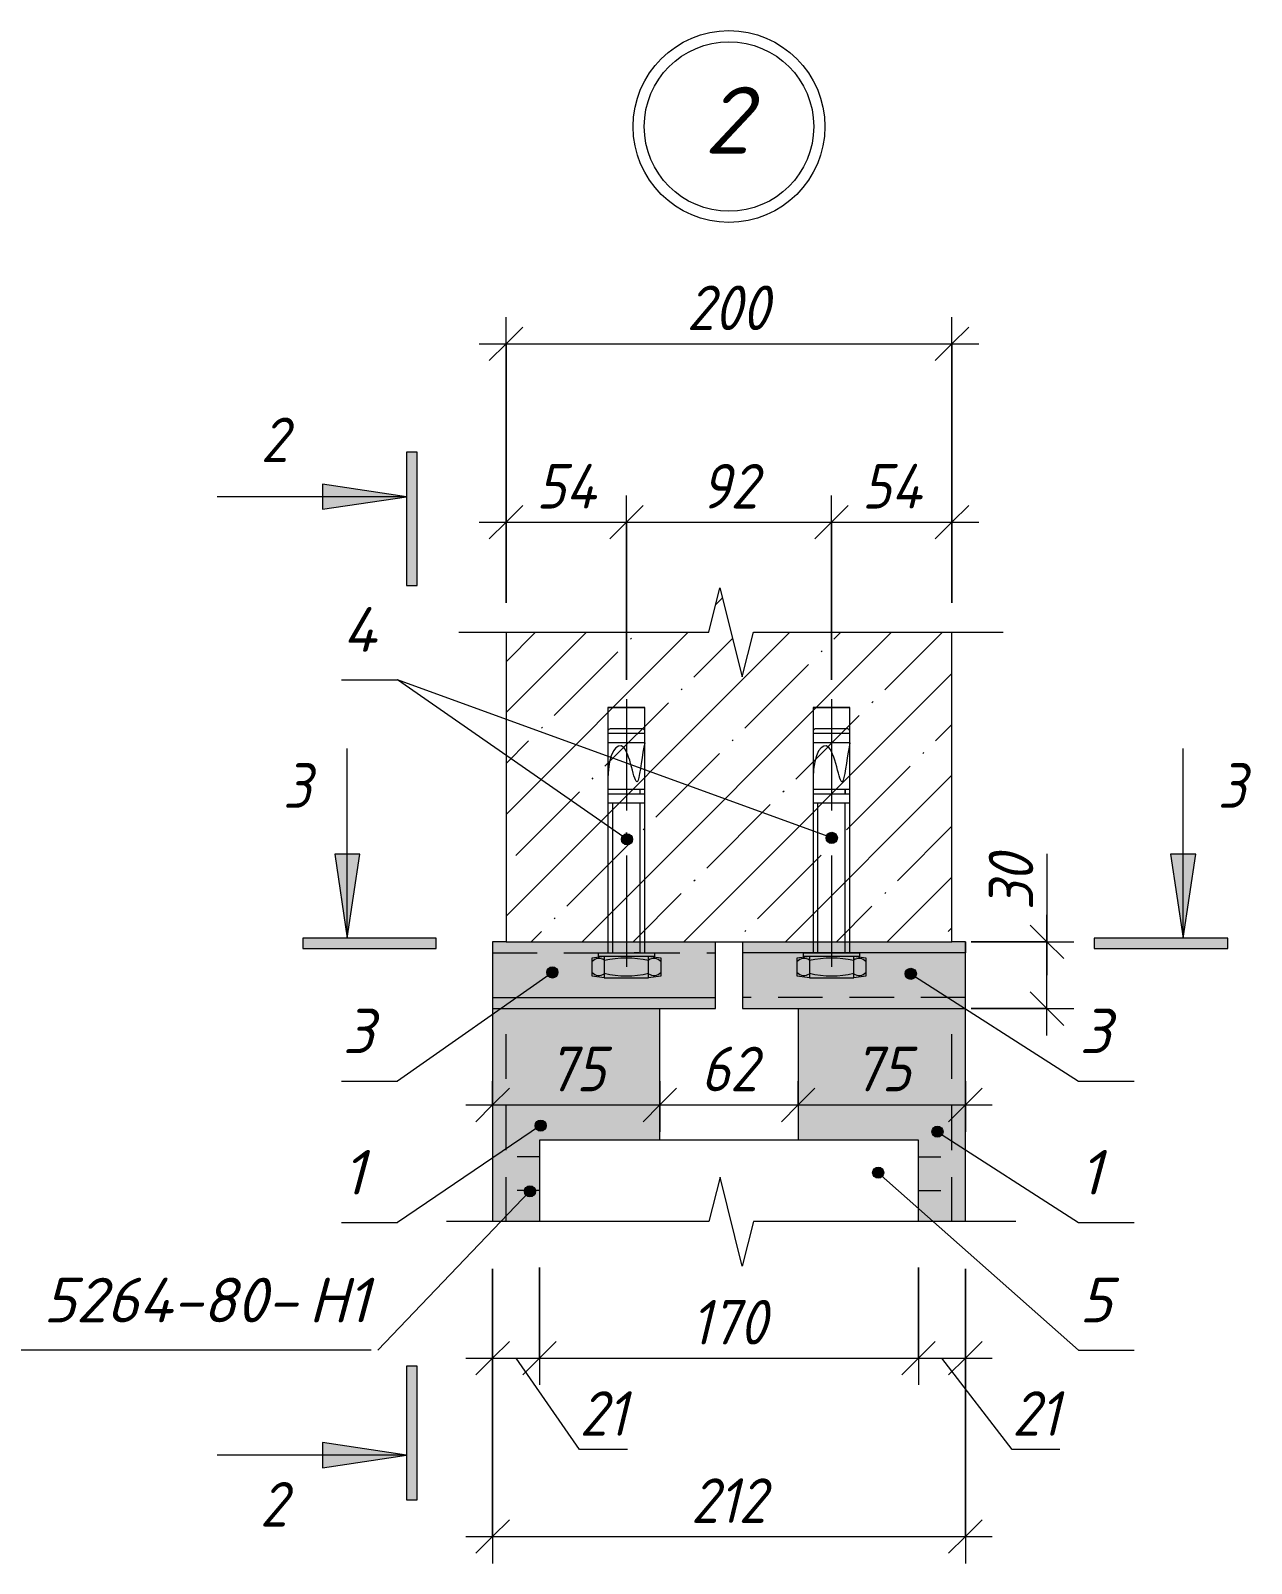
# Model space of a CAD drawing. Header units: millimetres. Extents: x 1525 to 46824, y -520 to 14115.
# Drawn here: x 31424 to 31971, y 4062 to 4749 of the extents above; entities that cross this region are included whole.
import ezdxf

# ---------------------------------------------------------------- set-up
doc = ezdxf.new("R2010")
doc.units = ezdxf.units.MM
for name, pattern in [('200_ШТРИХ_ш1п0_6_', [32, 20, -12]), ('50_200_ШТРИХ_1Т_ш5_п1_п1_', [70, 50, -10, 0, -10]), ('IMPORT-Невидимая', [39.122222, 28.222222, -10.9])]:
    doc.linetypes.add(name, pattern=pattern)
for name, color, linetype, lineweight in [('A-ANNO-DIMS', 7, 'Continuous', 9), ('A-ANNO-DIMS-10', 7, 'Continuous', 9), ('A-ANNO-NOTE', 7, 'Continuous', 9), ('A-DETL', 7, 'Continuous', 9), ('A-DETL-1', 7, 'Continuous', 5), ('A-DETL-2', 7, '200_ШТРИХ_ш1п0_6_', 5), ('A-DETL-3', 7, 'Continuous', 20), ('A-DETL-4', 7, 'IMPORT-Невидимая', 5), ('A-DETL-5', 7, '50_200_ШТРИХ_1Т_ш5_п1_п1_', 5), ('A-DETL-GENF', 7, 'Continuous', 9), ('A-DETL-GENF-1', 7, 'Continuous', 5), ('G-ANNO-TEXT', 7, 'Continuous', 9)]:
    doc.layers.add(name, color=color, linetype=linetype, lineweight=lineweight)
doc.layers.add('A-DETL-GENF-2', color=7, linetype='Continuous', lineweight=9, true_color=0xffffff)
doc.styles.add('ISOCPEUR_B_I', font='', dxfattribs={"height": 30})
doc.styles.add('ISOCPEUR_I_3', font='isocpeui.ttf', dxfattribs={"width": 0.9, "height": 20})
doc.styles.add('ISOCPEUR_I_5', font='isocpeui.ttf', dxfattribs={"height": 20})
doc.styles.get('ISOCPEUR_B_I').set_extended_font_data('ISOCPEUR', italic=True, bold=True)
doc.dimstyles.new('ISO-2_0_0_9К_СРЕДНИЙ_1', dxfattribs={"dimscale": 304.8, "dimtxt": 19.919624, "dimasz": 0.049213, "dimexe": 0.03937, "dimexo": 0, "dimgap": 0, "dimtad": 1, "dimdec": 0, "dimzin": 0, "dimdsep": 46, "dimtxsty": 'ISOCPEUR_I_3', "dimblk1": 'OBLIQUE', "dimblk2": 'OBLIQUE', "dimsah": 1, "dimcen": 0.09, "dimdle": 0.03937, "dimazin": 0, "dimtfac": 1, "dimtdec": 4, "dimtix": 1, "dimtmove": 0, "dimatfit": 3, "dimfxl": 1, "dimtvp": 1, "dimtolj": 1, "dimtzin": 0, "dimarcsym": 2})
doc.dimstyles.new('ISO-2_0_0_9К_СРЕДНИЙ_3', dxfattribs={"dimscale": 304.8, "dimtxt": 19.919624, "dimasz": 0.049213, "dimexe": 0.03937, "dimexo": 0, "dimgap": 0, "dimtad": 1, "dimdec": 0, "dimzin": 0, "dimdsep": 46, "dimtxsty": 'ISOCPEUR_I_3', "dimblk1": 'OBLIQUE', "dimblk2": 'OBLIQUE', "dimsah": 1, "dimcen": 0.09, "dimdle": 0.03937, "dimazin": 0, "dimtfac": 1, "dimtdec": 4, "dimtix": 1, "dimtmove": 1, "dimatfit": 3, "dimfxl": 1, "dimtvp": 1, "dimtolj": 1, "dimtzin": 0, "dimarcsym": 2})
doc.dimstyles.get("Standard").update_dxf_attribs({"dimtxt": 0.18, "dimasz": 0.18, "dimexe": 0.18, "dimexo": 0.0625, "dimgap": 0.09, "dimtad": 0, "dimtih": 1, "dimtoh": 1, "dimdec": 4, "dimzin": 0, "dimdsep": 46, "dimtxsty": 'Standard', "dimcen": 0.09, "dimadec": 0, "dimazin": 0, "dimtfac": 1, "dimtdec": 4, "dimtofl": 0, "dimtmove": 0, "dimatfit": 3, "dimfxl": 1, "dimtolj": 1, "dimtzin": 0, "dimarcsym": 0})

# ---------------------------------------------------------------- blocks, each defined once
blk = doc.blocks.new('DET_Линия разрыва - Линия разрыва-25057212-АР1_Фахверк из 2-х уголков Ф-11_ Ф-15_ Ф-18_ Ф-20_ Ф-26-Ф-29_2_Узлы 3 эт_')
at = {"layer": 'A-DETL-GENF'}
for p, q in [((-5, 20), (-10, 0)), ((5, -20), (-5, 20)), ((-10, 0), (-127.72, 0)), ((10, 0), (5, -20)), ((127.72, 0), (10, 0))]:
    blk.add_line(p, q, dxfattribs=at)
blk = doc.blocks.new('DET_Линия разрыва - Линия разрыва-25057213-АР1_Фахверк из 2-х уголков Ф-11_ Ф-15_ Ф-18_ Ф-20_ Ф-26-Ф-29_2_Узлы 3 эт_')
at = {"layer": 'A-DETL-GENF'}
for p, q in [((-5, 20), (-10, 0)), ((5, -20), (-5, 20)), ((-10, 0), (-122.1, 0)), ((10, 0), (5, -20)), ((122.1, 0), (10, 0))]:
    blk.add_line(p, q, dxfattribs=at)
blk = doc.blocks.new('DIMBLOCK107-АР1_Фахверк из 2-х уголков Ф-11_ Ф-15_ Ф-18_ Ф-20_ Ф-26-Ф-29_2_Узлы 3 эт_')
at = {"layer": 'A-ANNO-DIMS-10'}
for p, q in [((31637.1, 4492.9), (31637.1, 4541.02)), ((31691.1, 4458.33), (31691.1, 4541.02)), ((31625.1, 4529.02), (31691.1, 4529.02)), ((31637.1, 4529.02), (31637.1, 4492.9)), ((31691.1, 4529.02), (31691.1, 4458.33))]:
    blk.add_line(p, q, dxfattribs=at)
at = {"layer": 'A-ANNO-DIMS-10', "lineweight": 20}
for p, q in [((31637.1, 4529.02), (31644.6, 4536.52)), ((31691.1, 4529.02), (31698.6, 4536.52)), ((31637.1, 4529.02), (31629.6, 4521.52)), ((31691.1, 4529.02), (31683.6, 4521.52))]:
    blk.add_line(p, q, dxfattribs=at)
at = {"layer": 'A-ANNO-DIMS-10', "color": 0, "insert": (31650.69, 4555.15), "char_height": 20, "width": 32.1779, "attachment_point": 1, "line_spacing_factor": 1.149209, "style": 'ISOCPEUR_I_3'}
blk.add_mtext('54', dxfattribs=at)
blk = doc.blocks.new('_Oblique')
at = {"color": 0, "linetype": 'ByBlock', "lineweight": -2}
blk.add_line((-0.5, -0.5), (0.5, 0.5), dxfattribs=at)
blk = doc.blocks.new('DIMBLOCK108-АР1_Фахверк из 2-х уголков Ф-11_ Ф-15_ Ф-18_ Ф-20_ Ф-26-Ф-29_2_Узлы 3 эт_')
at = {"layer": 'A-ANNO-DIMS-10'}
for p, q in [((31691.1, 4458.33), (31691.1, 4541.02)), ((31783.1, 4458.33), (31783.1, 4541.02)), ((31691.1, 4529.02), (31783.1, 4529.02)), ((31691.1, 4529.02), (31691.1, 4458.33)), ((31783.1, 4529.02), (31783.1, 4458.33))]:
    blk.add_line(p, q, dxfattribs=at)
at = {"layer": 'A-ANNO-DIMS-10', "lineweight": 20}
for p, q in [((31691.1, 4529.02), (31698.6, 4536.52)), ((31783.1, 4529.02), (31790.6, 4536.52)), ((31691.1, 4529.02), (31683.6, 4521.52)), ((31783.1, 4529.02), (31775.6, 4521.52))]:
    blk.add_line(p, q, dxfattribs=at)
at = {"layer": 'A-ANNO-DIMS-10', "color": 0, "insert": (31724.46, 4555.15), "char_height": 20, "width": 30.3391, "attachment_point": 1, "line_spacing_factor": 1.149209, "style": 'ISOCPEUR_I_3'}
blk.add_mtext('92', dxfattribs=at)
blk = doc.blocks.new('DIMBLOCK109-АР1_Фахверк из 2-х уголков Ф-11_ Ф-15_ Ф-18_ Ф-20_ Ф-26-Ф-29_2_Узлы 3 эт_')
at = {"layer": 'A-ANNO-DIMS-10'}
for p, q in [((31783.1, 4458.33), (31783.1, 4541.02)), ((31837.1, 4492.9), (31837.1, 4541.02)), ((31783.1, 4529.02), (31849.1, 4529.02)), ((31783.1, 4529.02), (31783.1, 4458.33)), ((31837.1, 4529.02), (31837.1, 4492.9))]:
    blk.add_line(p, q, dxfattribs=at)
at = {"layer": 'A-ANNO-DIMS-10', "lineweight": 20}
for p, q in [((31783.1, 4529.02), (31790.6, 4536.52)), ((31837.1, 4529.02), (31844.6, 4536.52)), ((31783.1, 4529.02), (31775.6, 4521.52)), ((31837.1, 4529.02), (31829.6, 4521.52))]:
    blk.add_line(p, q, dxfattribs=at)
at = {"layer": 'A-ANNO-DIMS-10', "color": 0, "insert": (31796.69, 4555.15), "char_height": 20, "width": 32.1779, "attachment_point": 1, "line_spacing_factor": 1.149209, "style": 'ISOCPEUR_I_3'}
blk.add_mtext('54', dxfattribs=at)
blk = doc.blocks.new('DIMBLOCK110-АР1_Фахверк из 2-х уголков Ф-11_ Ф-15_ Ф-18_ Ф-20_ Ф-26-Ф-29_2_Узлы 3 эт_')
at = {"layer": 'A-ANNO-DIMS-10'}
for p, q in [((31706.1, 4278.34), (31706.1, 4255.73)), ((31706.1, 4267.73), (31706.1, 4278.34)), ((31768.1, 4278.34), (31768.1, 4255.73)), ((31768.1, 4267.73), (31768.1, 4278.34)), ((31694.1, 4267.73), (31780.1, 4267.73))]:
    blk.add_line(p, q, dxfattribs=at)
at = {"layer": 'A-ANNO-DIMS-10', "lineweight": 20}
for p, q in [((31706.1, 4267.73), (31713.6, 4275.23)), ((31768.1, 4267.73), (31775.6, 4275.23)), ((31706.1, 4267.73), (31698.6, 4260.23)), ((31768.1, 4267.73), (31760.6, 4260.23))]:
    blk.add_line(p, q, dxfattribs=at)
at = {"layer": 'A-ANNO-DIMS-10', "color": 0, "insert": (31724.46, 4293.86), "char_height": 20, "width": 30.3391, "attachment_point": 1, "line_spacing_factor": 1.149209, "style": 'ISOCPEUR_I_3'}
blk.add_mtext('62', dxfattribs=at)
blk = doc.blocks.new('DIMBLOCK111-АР1_Фахверк из 2-х уголков Ф-11_ Ф-15_ Ф-18_ Ф-20_ Ф-26-Ф-29_2_Узлы 3 эт_')
at = {"layer": 'A-ANNO-DIMS-10'}
for p, q in [((31631.1, 4278.34), (31631.1, 4255.73)), ((31631.1, 4267.73), (31631.1, 4278.34)), ((31706.1, 4278.34), (31706.1, 4255.73)), ((31706.1, 4267.73), (31706.1, 4278.34)), ((31619.1, 4267.73), (31718.1, 4267.73))]:
    blk.add_line(p, q, dxfattribs=at)
at = {"layer": 'A-ANNO-DIMS-10', "lineweight": 20}
for p, q in [((31631.1, 4267.73), (31638.6, 4275.23)), ((31706.1, 4267.73), (31713.6, 4275.23)), ((31631.1, 4267.73), (31623.6, 4260.23)), ((31706.1, 4267.73), (31698.6, 4260.23))]:
    blk.add_line(p, q, dxfattribs=at)
at = {"layer": 'A-ANNO-DIMS-10', "color": 0, "insert": (31655.96, 4293.86), "char_height": 20, "width": 30.3391, "attachment_point": 1, "line_spacing_factor": 1.149209, "style": 'ISOCPEUR_I_3'}
blk.add_mtext('75', dxfattribs=at)
blk = doc.blocks.new('DIMBLOCK112-АР1_Фахверк из 2-х уголков Ф-11_ Ф-15_ Ф-18_ Ф-20_ Ф-26-Ф-29_2_Узлы 3 эт_')
at = {"layer": 'A-ANNO-DIMS-10'}
for p, q in [((31768.1, 4278.34), (31768.1, 4255.73)), ((31768.1, 4267.73), (31768.1, 4278.34)), ((31843.1, 4278.34), (31843.1, 4255.73)), ((31843.1, 4267.73), (31843.1, 4278.34)), ((31756.1, 4267.73), (31855.1, 4267.73))]:
    blk.add_line(p, q, dxfattribs=at)
at = {"layer": 'A-ANNO-DIMS-10', "lineweight": 20}
for p, q in [((31768.1, 4267.73), (31775.6, 4275.23)), ((31843.1, 4267.73), (31850.6, 4275.23)), ((31768.1, 4267.73), (31760.6, 4260.23)), ((31843.1, 4267.73), (31835.6, 4260.23))]:
    blk.add_line(p, q, dxfattribs=at)
at = {"layer": 'A-ANNO-DIMS-10', "color": 0, "insert": (31792.96, 4293.86), "char_height": 20, "width": 30.3391, "attachment_point": 1, "line_spacing_factor": 1.149209, "style": 'ISOCPEUR_I_3'}
blk.add_mtext('75', dxfattribs=at)
blk = doc.blocks.new('DIMBLOCK113-АР1_Фахверк из 2-х уголков Ф-11_ Ф-15_ Ф-18_ Ф-20_ Ф-26-Ф-29_2_Узлы 3 эт_')
at = {"layer": 'A-ANNO-DIMS-10'}
for p, q in [((31631.1, 4194.31), (31631.1, 4062.19)), ((31631.1, 4074.19), (31631.1, 4194.31)), ((31843.1, 4194.31), (31843.1, 4062.19)), ((31843.1, 4074.19), (31843.1, 4194.31)), ((31619.1, 4074.19), (31855.1, 4074.19))]:
    blk.add_line(p, q, dxfattribs=at)
at = {"layer": 'A-ANNO-DIMS-10', "lineweight": 20}
for p, q in [((31631.1, 4074.19), (31638.6, 4081.69)), ((31843.1, 4074.19), (31850.6, 4081.69)), ((31631.1, 4074.19), (31623.6, 4066.69)), ((31843.1, 4074.19), (31835.6, 4066.69))]:
    blk.add_line(p, q, dxfattribs=at)
at = {"layer": 'A-ANNO-DIMS-10', "color": 0, "insert": (31720.05, 4100.32), "char_height": 20, "width": 40.9118, "attachment_point": 1, "line_spacing_factor": 1.149209, "style": 'ISOCPEUR_I_3'}
blk.add_mtext('212', dxfattribs=at)
blk = doc.blocks.new('DIMBLOCK114-АР1_Фахверк из 2-х уголков Ф-11_ Ф-15_ Ф-18_ Ф-20_ Ф-26-Ф-29_2_Узлы 3 эт_')
at = {"layer": 'A-ANNO-DIMS-10'}
for p, q in [((31879.69, 4380.29), (31879.69, 4355)), ((31879.69, 4355), (31879.69, 4325.91)), ((31879.69, 4298.91), (31879.69, 4352.91)), ((31845.7, 4340.91), (31891.69, 4340.91)), ((31879.69, 4340.91), (31845.7, 4340.91)), ((31845.7, 4310.91), (31891.69, 4310.91)), ((31879.69, 4310.91), (31845.7, 4310.91))]:
    blk.add_line(p, q, dxfattribs=at)
at = {"layer": 'A-ANNO-DIMS-10', "lineweight": 20}
for p, q in [((31879.69, 4340.91), (31872.19, 4348.41)), ((31879.69, 4340.91), (31887.19, 4333.41)), ((31879.69, 4310.91), (31872.19, 4318.41)), ((31879.69, 4310.91), (31887.19, 4303.41))]:
    blk.add_line(p, q, dxfattribs=at)
at = {"layer": 'A-ANNO-DIMS-10', "color": 0, "insert": (31853.56, 4355), "char_height": 20, "width": 30.3391, "attachment_point": 1, "rotation": 90, "line_spacing_factor": 1.149209, "style": 'ISOCPEUR_I_3'}
blk.add_mtext('30', dxfattribs=at)
blk = doc.blocks.new('_AT__Текстовая выноска1 - _AT__Текстовая выноска-30601245-АР1_Фахверк из 2-х уголков Ф-11_ Ф-15_ Ф-18_ Ф-20_ Ф-26-Ф-29_2_Узлы 3 эт_')
at = {"layer": 'A-ANNO-NOTE'}
blk.add_line((0, 0), (2.5, 0), dxfattribs=at)
blk = doc.blocks.new('DIMBLOCK115-АР1_Фахверк из 2-х уголков Ф-11_ Ф-15_ Ф-18_ Ф-20_ Ф-26-Ф-29_2_Узлы 3 эт_')
at = {"layer": 'A-ANNO-DIMS-10'}
for p, q in [((31637.1, 4510.87), (31637.1, 4621.02)), ((31837.1, 4510.87), (31837.1, 4621.02)), ((31625.1, 4609.02), (31849.1, 4609.02)), ((31637.1, 4609.02), (31637.1, 4510.87)), ((31837.1, 4609.02), (31837.1, 4510.87))]:
    blk.add_line(p, q, dxfattribs=at)
at = {"layer": 'A-ANNO-DIMS-10', "lineweight": 20}
for p, q in [((31637.1, 4609.02), (31644.6, 4616.52)), ((31837.1, 4609.02), (31844.6, 4616.52)), ((31637.1, 4609.02), (31629.6, 4601.52)), ((31837.1, 4609.02), (31829.6, 4601.52))]:
    blk.add_line(p, q, dxfattribs=at)
at = {"layer": 'A-ANNO-DIMS-10', "color": 0, "insert": (31718.14, 4635.15), "char_height": 20, "width": 45.5087, "attachment_point": 1, "line_spacing_factor": 1.149209, "style": 'ISOCPEUR_I_3'}
blk.add_mtext('200', dxfattribs=at)
blk = doc.blocks.new('_AT__Текстовая выноска 2_0 - _AT__Текстовая выноска 2_0-30620700-АР1_Фахверк из 2-х уголков Ф-11_ Ф-15_ Ф-18_ Ф-20_ Ф-26-Ф-29_2_Узлы 3 эт_')
at = {"layer": 'A-ANNO-NOTE'}
blk.add_line((0, 0), (23, 0), dxfattribs=at)
blk = doc.blocks.new('DIMBLOCK116-АР1_Фахверк из 2-х уголков Ф-11_ Ф-15_ Ф-18_ Ф-20_ Ф-26-Ф-29_2_Узлы 3 эт_')
at = {"layer": 'A-ANNO-DIMS-10'}
for p, q in [((31631.1, 4194.31), (31631.1, 4142.19)), ((31631.1, 4154.19), (31631.1, 4194.31)), ((31652.1, 4194.89), (31652.1, 4142.19)), ((31652.1, 4154.19), (31652.1, 4194.89)), ((31619.1, 4154.19), (31652.1, 4154.19)), ((31670.08, 4113.26), (31641.6, 4154.19)), ((31691.53, 4113.26), (31670.08, 4113.26))]:
    blk.add_line(p, q, dxfattribs=at)
at = {"layer": 'A-ANNO-DIMS-10', "lineweight": 20}
for p, q in [((31631.1, 4154.19), (31638.6, 4161.69)), ((31652.1, 4154.19), (31659.6, 4161.69)), ((31631.1, 4154.19), (31623.6, 4146.69)), ((31652.1, 4154.19), (31644.6, 4146.69))]:
    blk.add_line(p, q, dxfattribs=at)
at = {"layer": 'A-ANNO-DIMS-10', "color": 0, "insert": (31670.08, 4139.39), "char_height": 20, "width": 25.7423, "attachment_point": 1, "line_spacing_factor": 1.149209, "style": 'ISOCPEUR_I_3'}
blk.add_mtext('21', dxfattribs=at)
blk = doc.blocks.new('DIMBLOCK117-АР1_Фахверк из 2-х уголков Ф-11_ Ф-15_ Ф-18_ Ф-20_ Ф-26-Ф-29_2_Узлы 3 эт_')
at = {"layer": 'A-ANNO-DIMS-10'}
for p, q in [((31652.1, 4194.89), (31652.1, 4142.19)), ((31652.1, 4154.19), (31652.1, 4194.89)), ((31822.1, 4194.89), (31822.1, 4142.19)), ((31822.1, 4154.19), (31822.1, 4194.89)), ((31652.1, 4154.19), (31822.1, 4154.19))]:
    blk.add_line(p, q, dxfattribs=at)
at = {"layer": 'A-ANNO-DIMS-10', "lineweight": 20}
for p, q in [((31652.1, 4154.19), (31659.6, 4161.69)), ((31822.1, 4154.19), (31829.6, 4161.69)), ((31652.1, 4154.19), (31644.6, 4146.69)), ((31822.1, 4154.19), (31814.6, 4146.69))]:
    blk.add_line(p, q, dxfattribs=at)
at = {"layer": 'A-ANNO-DIMS-10', "color": 0, "insert": (31720.05, 4180.32), "char_height": 20, "width": 40.9118, "attachment_point": 1, "line_spacing_factor": 1.149209, "style": 'ISOCPEUR_I_3'}
blk.add_mtext('170', dxfattribs=at)
blk = doc.blocks.new('DIMBLOCK118-АР1_Фахверк из 2-х уголков Ф-11_ Ф-15_ Ф-18_ Ф-20_ Ф-26-Ф-29_2_Узлы 3 эт_')
at = {"layer": 'A-ANNO-DIMS-10'}
for p, q in [((31822.1, 4194.89), (31822.1, 4142.19)), ((31822.1, 4154.19), (31822.1, 4194.89)), ((31843.1, 4194.31), (31843.1, 4142.19)), ((31843.1, 4154.19), (31843.1, 4194.31)), ((31822.1, 4154.19), (31855.1, 4154.19)), ((31864.09, 4113.26), (31832.6, 4154.19)), ((31885.54, 4113.26), (31864.09, 4113.26))]:
    blk.add_line(p, q, dxfattribs=at)
at = {"layer": 'A-ANNO-DIMS-10', "lineweight": 20}
for p, q in [((31822.1, 4154.19), (31829.6, 4161.69)), ((31843.1, 4154.19), (31850.6, 4161.69)), ((31822.1, 4154.19), (31814.6, 4146.69)), ((31843.1, 4154.19), (31835.6, 4146.69))]:
    blk.add_line(p, q, dxfattribs=at)
at = {"layer": 'A-ANNO-DIMS-10', "color": 0, "insert": (31864.09, 4139.39), "char_height": 20, "width": 25.7423, "attachment_point": 1, "line_spacing_factor": 1.149209, "style": 'ISOCPEUR_I_3'}
blk.add_mtext('21', dxfattribs=at)

msp = doc.modelspace()

# ---------------------------------------------------------------- hatches: boundary and pattern name
at = {"layer": 'A-ANNO-NOTE'}
h = msp.add_hatch(color=256, dxfattribs=at)
edge = h.paths.add_edge_path(flags=0)
edge.add_arc((31691.39432, 4386.81629), 2.5, 0, 360)
h = msp.add_hatch(color=256, dxfattribs=at)
edge = h.paths.add_edge_path(flags=0)
edge.add_arc((31783.1883, 4387.47906), 2.5, 0, 360)
h = msp.add_hatch(color=256, dxfattribs=at)
edge = h.paths.add_edge_path(flags=0)
edge.add_arc((31657.90747, 4327.13891), 2.5, 0, 360)
h = msp.add_hatch(color=256, dxfattribs=at)
edge = h.paths.add_edge_path(flags=0)
edge.add_arc((31818.61662, 4326.52167), 2.5, 0, 360)
h = msp.add_hatch(color=256, dxfattribs=at)
edge = h.paths.add_edge_path(flags=0)
edge.add_arc((31652.61874, 4258.47522), 2.5, 0, 360)
h = msp.add_hatch(color=256, dxfattribs=at)
edge = h.paths.add_edge_path(flags=0)
edge.add_arc((31830.59651, 4255.73011), 2.5, 0, 360)
h = msp.add_hatch(color=256, dxfattribs=at)
edge = h.paths.add_edge_path(flags=0)
edge.add_arc((31804.00407, 4237.35559), 2.5, 0, 360)
h = msp.add_hatch(color=256, dxfattribs=at)
edge = h.paths.add_edge_path(flags=0)
edge.add_arc((31647.81454, 4229.01467), 2.5, 0, 360)
at = {"layer": 'A-DETL-GENF'}
for points in [[(31597.17496, 4500.5861), (31597.17496, 4560.46287), (31592.48725, 4560.46287), (31592.48725, 4500.5861)], [(31554.76854, 4534.80507), (31592.48725, 4540.46287), (31554.76854, 4546.12068), (31554.76854, 4540.46287)], [(31565.91561, 4342.51399), (31571.57341, 4380.23269), (31560.2578, 4380.23269)], [(31940.77973, 4342.51399), (31946.43753, 4380.23269), (31935.12192, 4380.23269)], [(31545.91561, 4337.82628), (31605.79238, 4337.82628), (31605.79238, 4342.51399), (31545.91561, 4342.51399), (31545.91561, 4340.91086)], [(31960.77973, 4337.82628), (31960.77973, 4342.51399), (31900.90296, 4342.51399), (31900.90296, 4337.82628), (31940.77973, 4337.82628)], [(31592.48725, 4090.69176), (31597.17496, 4090.69176), (31597.17496, 4150.56853), (31592.48725, 4150.56853), (31592.48725, 4105.03395)], [(31554.76854, 4105.03395), (31592.48725, 4110.69176), (31554.76854, 4116.34956), (31554.76854, 4110.69176)]]:
    msp.add_hatch(color=256, dxfattribs=at).paths.add_polyline_path(points, flags=0)
at = {"layer": 'A-DETL-GENF-1'}
h = msp.add_hatch(dxfattribs=at)
h.set_pattern_fill('FP_8', color=256, style=0, pattern_type=2)
h.set_pattern_definition([(45, (25779.26, 0), (-22.80985, 22.80985), []), (45, (25802.07, 0), (-22.80985, 22.80985), [40.323, -8.065, 0.671, -7.394])])
h.paths.add_polyline_path([(31733.01366, 4340.91086), (31837.09767, 4340.91086), (31837.09767, 4479.66157), (31748.01366, 4479.66157), (31743.01366, 4459.66157), (31733.01366, 4499.66157), (31728.01366, 4479.66157), (31637.09767, 4479.66157), (31637.09767, 4340.91086), (31731.09767, 4340.91086)], flags=0)
at = {"layer": 'A-DETL-GENF-2'}
for points in [[(31731.09767, 4310.91086), (31731.09767, 4340.91086), (31631.09767, 4340.91086), (31631.09767, 4310.91086), (31706.09767, 4310.91086)], [(31743.09767, 4310.91086), (31843.09767, 4310.91086), (31843.09767, 4340.91086), (31743.09767, 4340.91086)], [(31652.09767, 4215.41014), (31652.09767, 4251.91086), (31706.09767, 4251.91086), (31706.09767, 4310.91086), (31631.09767, 4310.91086), (31631.09767, 4215.41014)], [(31843.09767, 4215.41014), (31843.09767, 4310.91086), (31768.09767, 4310.91086), (31768.09767, 4251.91086), (31822.09767, 4251.91086), (31822.09767, 4215.41014)]]:
    msp.add_hatch(color=256, dxfattribs=at).paths.add_polyline_path(points, flags=0)

# ---------------------------------------------------------------- linework, layer by layer
at = {"layer": 'A-ANNO-NOTE'}
for p, q in [((31783.1883, 4387.47906), (31588.35863, 4458.37977)), ((31691.39432, 4386.81629), (31588.35863, 4458.37977)), ((31657.90747, 4327.13891), (31588.35863, 4278.36783)), ((31818.61662, 4326.52167), (31893.83045, 4278.36783)), ((31652.61874, 4258.47522), (31588.35863, 4215.01584)), ((31830.59651, 4255.73011), (31893.83045, 4215.01584)), ((31804.00407, 4237.35559), (31893.83045, 4157.72957)), ((31647.81454, 4229.01467), (31579.60106, 4157.72957))]:
    msp.add_line(p, q, dxfattribs=at)
for centre in [(31691.39432, 4386.81629), (31783.1883, 4387.47906), (31657.90747, 4327.13891), (31818.61662, 4326.52167), (31652.61874, 4258.47522), (31830.59651, 4255.73011), (31804.00407, 4237.35559), (31647.81454, 4229.01467)]:
    msp.add_circle(centre, 2.5, dxfattribs=at)
at = {"layer": 'A-DETL'}
for p, q in [((31637.09767, 4340.91086), (31631.09767, 4340.91086)), ((31631.09767, 4340.91086), (31631.09767, 4310.91086)), ((31731.09767, 4310.91086), (31731.09767, 4340.91086)), ((31743.09767, 4340.91086), (31743.09767, 4310.91086)), ((31843.09767, 4340.91086), (31837.09767, 4340.91086)), ((31843.09767, 4310.91086), (31843.09767, 4340.91086)), ((31843.09767, 4335.91086), (31743.09767, 4335.91086)), ((31631.09767, 4315.91086), (31731.09767, 4315.91086)), ((31631.09767, 4310.91086), (31631.09767, 4215.41014)), ((31631.09767, 4310.91086), (31731.09767, 4310.91086)), ((31706.09767, 4251.91086), (31706.09767, 4310.91086)), ((31743.09767, 4310.91086), (31843.09767, 4310.91086)), ((31768.09767, 4310.91086), (31768.09767, 4251.91086)), ((31843.09767, 4215.41014), (31843.09767, 4310.91086)), ((31822.09767, 4251.91086), (31652.09767, 4251.91086)), ((31652.09767, 4251.91086), (31652.09767, 4215.41014)), ((31822.09767, 4215.41014), (31822.09767, 4251.91086))]:
    msp.add_line(p, q, dxfattribs=at)
at = {"layer": 'A-DETL-1'}
for p, q in [((31592.48725, 4560.46287), (31592.48725, 4540.46287)), ((31597.17496, 4560.46287), (31592.48725, 4560.46287)), ((31597.17496, 4500.5861), (31597.17496, 4560.46287)), ((31554.76854, 4546.12068), (31554.76854, 4534.80507)), ((31592.48725, 4540.46287), (31554.76854, 4546.12068)), ((31592.48725, 4540.46287), (31507.48725, 4540.46287)), ((31554.76854, 4534.80507), (31592.48725, 4540.46287)), ((31592.48725, 4540.46287), (31592.48725, 4500.5861)), ((31592.48725, 4500.5861), (31597.17496, 4500.5861)), ((31682.83157, 4445.91086), (31699.36377, 4445.91086)), ((31699.36377, 4445.91086), (31682.83157, 4445.91086)), ((31682.83157, 4445.91086), (31682.83157, 4335.91086)), ((31699.36377, 4335.91086), (31699.36377, 4445.91086)), ((31774.83157, 4445.91086), (31791.36377, 4445.91086)), ((31791.36377, 4445.91086), (31774.83157, 4445.91086)), ((31774.83157, 4445.91086), (31774.83157, 4335.91086)), ((31791.36377, 4335.91086), (31791.36377, 4445.91086)), ((31699.36377, 4434.2641), (31682.83157, 4434.2641)), ((31698.39184, 4436.33062), (31683.8035, 4436.33062)), ((31791.36377, 4434.2641), (31774.83157, 4434.2641)), ((31790.39184, 4436.33062), (31775.8035, 4436.33062)), ((31565.91561, 4342.51399), (31565.91561, 4427.51399)), ((31699.36377, 4430.13105), (31682.83157, 4430.13105)), ((31791.36377, 4430.13105), (31774.83157, 4430.13105)), ((31940.77973, 4342.51399), (31940.77973, 4427.51399)), ((31699.36377, 4409.16812), (31682.83157, 4409.16812)), ((31699.36377, 4407.10159), (31682.83157, 4407.10159)), ((31697.20851, 4407.10159), (31697.20851, 4409.16812)), ((31697.29724, 4407.10159), (31697.29724, 4409.16812)), ((31791.36377, 4409.16812), (31774.83157, 4409.16812)), ((31791.36377, 4407.10159), (31774.83157, 4407.10159)), ((31789.20851, 4407.10159), (31789.20851, 4409.16812)), ((31789.29724, 4407.10159), (31789.29724, 4409.16812)), ((31699.36377, 4402.96854), (31682.83157, 4402.96854)), ((31684.94001, 4335.91086), (31684.94001, 4402.96854)), ((31697.25532, 4335.91086), (31697.25532, 4402.96854)), ((31791.36377, 4402.96854), (31774.83157, 4402.96854)), ((31776.94001, 4335.91086), (31776.94001, 4402.96854)), ((31789.25532, 4335.91086), (31789.25532, 4402.96854)), ((31560.2578, 4380.23269), (31565.91561, 4342.51399)), ((31571.57341, 4380.23269), (31560.2578, 4380.23269)), ((31565.91561, 4342.51399), (31571.57341, 4380.23269)), ((31946.43753, 4380.23269), (31935.12192, 4380.23269)), ((31935.12192, 4380.23269), (31940.77973, 4342.51399)), ((31940.77973, 4342.51399), (31946.43753, 4380.23269)), ((31545.91561, 4342.51399), (31545.91561, 4337.82628)), ((31565.91561, 4342.51399), (31545.91561, 4342.51399)), ((31545.91561, 4337.82628), (31605.79238, 4337.82628)), ((31605.79238, 4342.51399), (31565.91561, 4342.51399)), ((31605.79238, 4337.82628), (31605.79238, 4342.51399)), ((31940.77973, 4342.51399), (31900.90296, 4342.51399)), ((31900.90296, 4342.51399), (31900.90296, 4337.82628)), ((31900.90296, 4337.82628), (31960.77973, 4337.82628)), ((31960.77973, 4342.51399), (31940.77973, 4342.51399)), ((31960.77973, 4337.82628), (31960.77973, 4342.51399)), ((31675.68974, 4333.70619), (31681.17835, 4334.47505)), ((31675.68974, 4325.51291), (31675.68974, 4333.70619)), ((31678.42298, 4335.91086), (31678.42298, 4334.47505)), ((31678.42298, 4335.91086), (31703.77235, 4335.91086)), ((31678.42298, 4334.47505), (31703.77235, 4334.47505)), ((31681.17835, 4334.47505), (31681.17835, 4324.72659)), ((31681.17835, 4334.47505), (31701.01699, 4334.47505)), ((31696.64125, 4335.91086), (31694.59852, 4335.91086)), ((31701.01699, 4324.72659), (31701.01699, 4334.47505)), ((31701.01699, 4334.47505), (31706.50559, 4333.70619)), ((31703.77235, 4334.47505), (31703.77235, 4335.91086)), ((31706.50559, 4333.70619), (31706.50559, 4325.51291)), ((31767.68974, 4333.70619), (31773.17835, 4334.47505)), ((31767.68974, 4325.51291), (31767.68974, 4333.70619)), ((31770.42298, 4335.91086), (31770.42298, 4334.47505)), ((31770.42298, 4335.91086), (31795.77235, 4335.91086)), ((31770.42298, 4334.47505), (31795.77235, 4334.47505)), ((31773.17835, 4334.47505), (31773.17835, 4324.72659)), ((31773.17835, 4334.47505), (31793.01699, 4334.47505)), ((31788.64125, 4335.91086), (31786.59852, 4335.91086)), ((31793.01699, 4324.72659), (31793.01699, 4334.47505)), ((31793.01699, 4334.47505), (31798.50559, 4333.70619)), ((31795.77235, 4334.47505), (31795.77235, 4335.91086)), ((31798.50559, 4333.70619), (31798.50559, 4325.51291)), ((31681.17835, 4324.74405), (31675.68974, 4325.51291)), ((31681.17835, 4324.72659), (31701.01699, 4324.72659)), ((31706.50559, 4325.51291), (31701.01699, 4324.74405)), ((31773.17835, 4324.74405), (31767.68974, 4325.51291)), ((31773.17835, 4324.72659), (31793.01699, 4324.72659)), ((31798.50559, 4325.51291), (31793.01699, 4324.74405)), ((31652.09767, 4244.41086), (31642.09767, 4244.41086)), ((31822.09767, 4244.41086), (31832.09767, 4244.41086)), ((31652.09767, 4229.41086), (31642.09767, 4229.41086)), ((31822.09767, 4229.41086), (31832.09767, 4229.41086)), ((31597.17496, 4150.56853), (31592.48725, 4150.56853)), ((31592.48725, 4150.56853), (31592.48725, 4110.69176)), ((31597.17496, 4090.69176), (31597.17496, 4150.56853)), ((31592.48725, 4110.69176), (31507.48725, 4110.69176)), ((31592.48725, 4110.69176), (31554.76854, 4116.34956)), ((31554.76854, 4116.34956), (31554.76854, 4105.03395)), ((31554.76854, 4105.03395), (31592.48725, 4110.69176)), ((31592.48725, 4110.69176), (31592.48725, 4090.69176)), ((31592.48725, 4090.69176), (31597.17496, 4090.69176))]:
    msp.add_line(p, q, dxfattribs=at)
for radius in [43, 38]:
    msp.add_circle((31737.09767, 4706.41365), radius, dxfattribs=at)
for centre, radius, start, end in [((31684.01217, 4434.97066), 1.37588, 98.72344894, 149.10051461), ((31698.18317, 4434.97066), 1.37588, 30.89948546, 81.27655106), ((31776.01217, 4434.97066), 1.37588, 98.72344894, 149.10051461), ((31790.18317, 4434.97066), 1.37588, 30.89948546, 81.27655106), ((31678.8186, 4329.16811), 4.22871, 56.08031184, 137.72360384), ((31691.09767, 4290.75203), 42.8477, 76.61449587, 103.38550413), ((31703.37674, 4329.16811), 4.22871, 42.27639616, 123.91968815), ((31770.8186, 4329.16811), 4.22871, 56.08031184, 137.72360384), ((31783.09767, 4290.75203), 42.8477, 76.61449587, 103.38550413), ((31795.37674, 4329.16811), 4.22871, 42.27639615, 123.91968815), ((31678.8186, 4330.03352), 4.22871, 222.27639616, 303.91968816), ((31691.09767, 4368.44961), 42.8477, 256.61449587, 283.38550413), ((31703.37674, 4330.03352), 4.22871, 236.08031185, 317.72360384), ((31770.8186, 4330.03352), 4.22871, 222.27639616, 303.91968816), ((31783.09767, 4368.44961), 42.8477, 256.61449587, 283.38550413), ((31795.37674, 4330.03352), 4.22871, 236.08031185, 317.72360385)]:
    msp.add_arc(centre, radius, start, end, dxfattribs=at)
for points in [[(31699.36377, 4430.13105), (31698.18393, 4425.41441), (31695.72198, 4399.95592), (31691.9609, 4437.42804), (31682.83157, 4425.44026), (31682.83157, 4414.44226)], [(31791.36377, 4430.13105), (31790.18393, 4425.41441), (31787.72198, 4399.95592), (31783.9609, 4437.42804), (31774.83157, 4425.44026), (31774.83157, 4414.44226)]]:
    msp.add_open_spline(points, degree=3, knots=[3.947127755, 3.947127755, 3.947127755, 3.947127755, 10.095996178, 20.129436715, 28.583815858, 28.583815858, 28.583815858, 28.583815858], dxfattribs=at)
at = {"layer": 'A-DETL-2'}
for p, q in [((31631.09767, 4335.91086), (31731.09767, 4335.91086)), ((31843.09767, 4315.91086), (31743.09767, 4315.91086)), ((31637.09767, 4215.41014), (31637.09767, 4310.91086)), ((31837.09767, 4215.41014), (31837.09767, 4310.91086))]:
    msp.add_line(p, q, dxfattribs=at)
at = {"layer": 'A-DETL-3'}
for p, q in [((31637.09767, 4479.66157), (31637.09767, 4340.91086)), ((31837.09767, 4340.91086), (31837.09767, 4479.66157)), ((31637.09767, 4340.91086), (31837.09767, 4340.91086))]:
    msp.add_line(p, q, dxfattribs=at)
at = {"layer": 'A-DETL-4'}
for p, q in [((31631.09767, 4340.91086), (31631.09767, 4335.91086)), ((31843.09767, 4340.91086), (31843.09767, 4335.91086))]:
    msp.add_line(p, q, dxfattribs=at)
at = {"layer": 'A-DETL-5'}
for p, q in [((31691.09767, 4449.72659), (31691.09767, 4319.72659)), ((31783.09767, 4449.72659), (31783.09767, 4319.72659))]:
    msp.add_line(p, q, dxfattribs=at)

# ---------------------------------------------------------------- block references
at = {"layer": 'A-ANNO-NOTE', "xscale": 10, "yscale": 10, "zscale": 10}
for p in [(31563.35863, 4458.37977), (31563.35863, 4278.36783), (31893.83045, 4278.36783), (31563.35863, 4215.01584), (31893.83045, 4215.01584), (31893.83045, 4157.72957)]:
    msp.add_blockref('_AT__Текстовая выноска1 - _AT__Текстовая выноска-30601245-АР1_Фахверк из 2-х уголков Ф-11_ Ф-15_ Ф-18_ Ф-20_ Ф-26-Ф-29_2_Узлы 3 эт_', p, dxfattribs=at)
at = {"layer": 'A-ANNO-NOTE', "xscale": 10, "yscale": 10, "zscale": 10, "rotation": 180}
msp.add_blockref('_AT__Текстовая выноска 2_0 - _AT__Текстовая выноска 2_0-30620700-АР1_Фахверк из 2-х уголков Ф-11_ Ф-15_ Ф-18_ Ф-20_ Ф-26-Ф-29_2_Узлы 3 эт_', (31576.69305, 4157.72957), dxfattribs=at)
at = {"layer": 'A-DETL-GENF', "rotation": 180}
msp.add_blockref('DET_Линия разрыва - Линия разрыва-25057213-АР1_Фахверк из 2-х уголков Ф-11_ Ф-15_ Ф-18_ Ф-20_ Ф-26-Ф-29_2_Узлы 3 эт_', (31738.01366, 4479.66157), dxfattribs=at)
at = {"layer": 'A-DETL-GENF'}
msp.add_blockref('DET_Линия разрыва - Линия разрыва-25057212-АР1_Фахверк из 2-х уголков Ф-11_ Ф-15_ Ф-18_ Ф-20_ Ф-26-Ф-29_2_Узлы 3 эт_', (31738.06359, 4215.41014), dxfattribs=at)

# ---------------------------------------------------------------- texts
at = {"layer": 'A-ANNO-NOTE', "char_height": 20, "attachment_point": 1, "style": 'ISOCPEUR_I_5'}
for s, insert, width in [('\\fISOCPEUR|b0|i1|c204|p34|;4', (31563.76881, 4490.90657), 20.843875), ('\\fISOCPEUR|b0|i1|c204|p34|;3', (31563.76881, 4310.89464), 17.637125), ('\\fISOCPEUR|b0|i1|c204|p34|;3', (31894.24063, 4310.89464), 17.637125), ('\\fISOCPEUR|b0|i1|c204|p34|;1', (31563.76881, 4247.54264), 12.827), ('\\fISOCPEUR|b0|i1|c204|p34|;1', (31894.24063, 4247.54264), 12.827), (' 5264-80-', (31416.88287, 4190.25637), 159.5358125), ('\\fISOCPEUR|b0|i1|c204|p34|;Н', (31548.51308, 4190.25637), 20.843875), ('\\fISOCPEUR|b0|i1|c204|p34|;1', (31565.711, 4190.25637), 12.827), ('\\fISOCPEUR|b0|i1|c204|p34|;5', (31894.24063, 4190.25637), 17.637125)]:
    msp.add_mtext(s, dxfattribs=dict(at, insert=insert, width=width))
at = {"layer": 'G-ANNO-TEXT', "attachment_point": 1}
for s, insert, char_height, width, style in [('\\fISOCPEUR|b1|i1|c204|p34|;2', (31725.95514, 4724.27309), 30, 26.4556875, 'ISOCPEUR_B_I'), ('\\fISOCPEUR|b0|i1|c204|p34|;\\W.9;2', (31527.11094, 4575.94925), 20, 15.8734125, 'ISOCPEUR_I_3'), ('\\fISOCPEUR|b0|i1|c204|p34|;\\W.9;3', (31536.99939, 4420.94925), 20, 15.8734125, 'ISOCPEUR_I_3'), ('\\fISOCPEUR|b0|i1|c204|p34|;\\W.9;3', (31956.24463, 4420.94925), 20, 15.8734125, 'ISOCPEUR_I_3'), ('\\fISOCPEUR|b0|i1|c204|p34|;\\W.9;2', (31526.69751, 4098.67814), 20, 15.8734125, 'ISOCPEUR_I_3')]:
    msp.add_mtext(s, dxfattribs=dict(at, insert=insert, char_height=char_height, width=width, style=style))

# ---------------------------------------------------------------- dimensions: what is measured, and where the dimension line sits
at = {"layer": 'A-ANNO-DIMS'}
for base, p1, p2, override, picture, middle in [((31837.09767, 4609.01767), (31637.09767, 4510.87068), (31837.09767, 4510.87068), {"dimpost": '<>', "dimfxl": 200}, 'DIMBLOCK115-АР1_Фахверк из 2-х уголков Ф-11_ Ф-15_ Ф-18_ Ф-20_ Ф-26-Ф-29_2_Узлы 3 эт_', (31737.09767, 4619.01767)), ((31691.09767, 4529.01767), (31637.09767, 4492.89594), (31691.09767, 4458.32839), {"dimpost": '<>', "dimfxl": 64.116422}, 'DIMBLOCK107-АР1_Фахверк из 2-х уголков Ф-11_ Ф-15_ Ф-18_ Ф-20_ Ф-26-Ф-29_2_Узлы 3 эт_', (31664.09767, 4539.01767)), ((31783.09767, 4529.01767), (31691.09767, 4458.32839), (31783.09767, 4458.32839), {"dimpost": '<>', "dimfxl": 92}, 'DIMBLOCK108-АР1_Фахверк из 2-х уголков Ф-11_ Ф-15_ Ф-18_ Ф-20_ Ф-26-Ф-29_2_Узлы 3 эт_', (31737.09767, 4539.01767)), ((31837.09767, 4529.01767), (31783.09767, 4458.32839), (31837.09767, 4492.89594), {"dimpost": '<>', "dimfxl": 64.116422}, 'DIMBLOCK109-АР1_Фахверк из 2-х уголков Ф-11_ Ф-15_ Ф-18_ Ф-20_ Ф-26-Ф-29_2_Узлы 3 эт_', (31810.09767, 4539.01767)), ((31706.09767, 4267.73235), (31631.09767, 4278.33895), (31706.09767, 4278.33895), {"dimpost": '<>', "dimfxl": 75}, 'DIMBLOCK111-АР1_Фахверк из 2-х уголков Ф-11_ Ф-15_ Ф-18_ Ф-20_ Ф-26-Ф-29_2_Узлы 3 эт_', (31668.59767, 4277.86114)), ((31768.09767, 4267.73235), (31706.09767, 4278.33895), (31768.09767, 4278.33895), {"dimpost": '<>', "dimfxl": 62}, 'DIMBLOCK110-АР1_Фахверк из 2-х уголков Ф-11_ Ф-15_ Ф-18_ Ф-20_ Ф-26-Ф-29_2_Узлы 3 эт_', (31737.09767, 4277.73235)), ((31843.09767, 4267.73235), (31768.09767, 4278.33895), (31843.09767, 4278.33895), {"dimpost": '<>', "dimfxl": 75}, 'DIMBLOCK112-АР1_Фахверк из 2-х уголков Ф-11_ Ф-15_ Ф-18_ Ф-20_ Ф-26-Ф-29_2_Узлы 3 эт_', (31805.59767, 4277.86114)), ((31843.09767, 4074.1944), (31631.09767, 4194.31243), (31843.09767, 4194.31243), {"dimpost": '<>', "dimfxl": 212}, 'DIMBLOCK113-АР1_Фахверк из 2-х уголков Ф-11_ Ф-15_ Ф-18_ Ф-20_ Ф-26-Ф-29_2_Узлы 3 эт_', (31737.09767, 4084.1944)), ((31822.09767, 4154.1944), (31652.09767, 4194.88559), (31822.09767, 4194.88559), {"dimpost": '<>', "dimfxl": 170}, 'DIMBLOCK117-АР1_Фахверк из 2-х уголков Ф-11_ Ф-15_ Ф-18_ Ф-20_ Ф-26-Ф-29_2_Узлы 3 эт_', (31737.09767, 4164.32318))]:
    dim = msp.add_linear_dim(base=base, p1=p1, p2=p2, dimstyle='ISO-2_0_0_9К_СРЕДНИЙ_1', override=override, dxfattribs=at)
    dim.commit()
    dim.dimension.update_dxf_attribs({"geometry": picture, "text_midpoint": middle})
dim = msp.add_linear_dim(base=(31866.49997, 4340.91086), p1=(31845.69948, 4310.91086), p2=(31845.69948, 4340.91086), angle=90, dimstyle='Standard', override={"dimfxl": 30}, dxfattribs=at)
dim.commit()
dim.dimension.update_dxf_attribs({"geometry": 'DIMBLOCK114-АР1_Фахверк из 2-х уголков Ф-11_ Ф-15_ Ф-18_ Ф-20_ Ф-26-Ф-29_2_Узлы 3 эт_', "text_midpoint": (31866.88997, 4370.17271), "dimtype": 160, "text_rotation": 90})
for base, p1, p2, picture, middle in [((31652.09767, 4154.1944), (31631.09767, 4194.31243), (31652.09767, 4194.88559), 'DIMBLOCK116-АР1_Фахверк из 2-х уголков Ф-11_ Ф-15_ Ф-18_ Ф-20_ Ф-26-Ф-29_2_Узлы 3 эт_', (31682.95098, 4126.05713)), ((31843.09767, 4154.1944), (31822.09767, 4194.88559), (31843.09767, 4194.31243), 'DIMBLOCK118-АР1_Фахверк из 2-х уголков Ф-11_ Ф-15_ Ф-18_ Ф-20_ Ф-26-Ф-29_2_Узлы 3 эт_', (31876.9605, 4126.05713))]:
    dim = msp.add_linear_dim(base=base, p1=p1, p2=p2, dimstyle='ISO-2_0_0_9К_СРЕДНИЙ_3', override={"dimpost": '<>', "dimfxl": 21.00782}, dxfattribs=at)
    dim.commit()
    dim.dimension.update_dxf_attribs({"geometry": picture, "text_midpoint": middle, "dimtype": 160})

doc.saveas('drawing.dxf')
